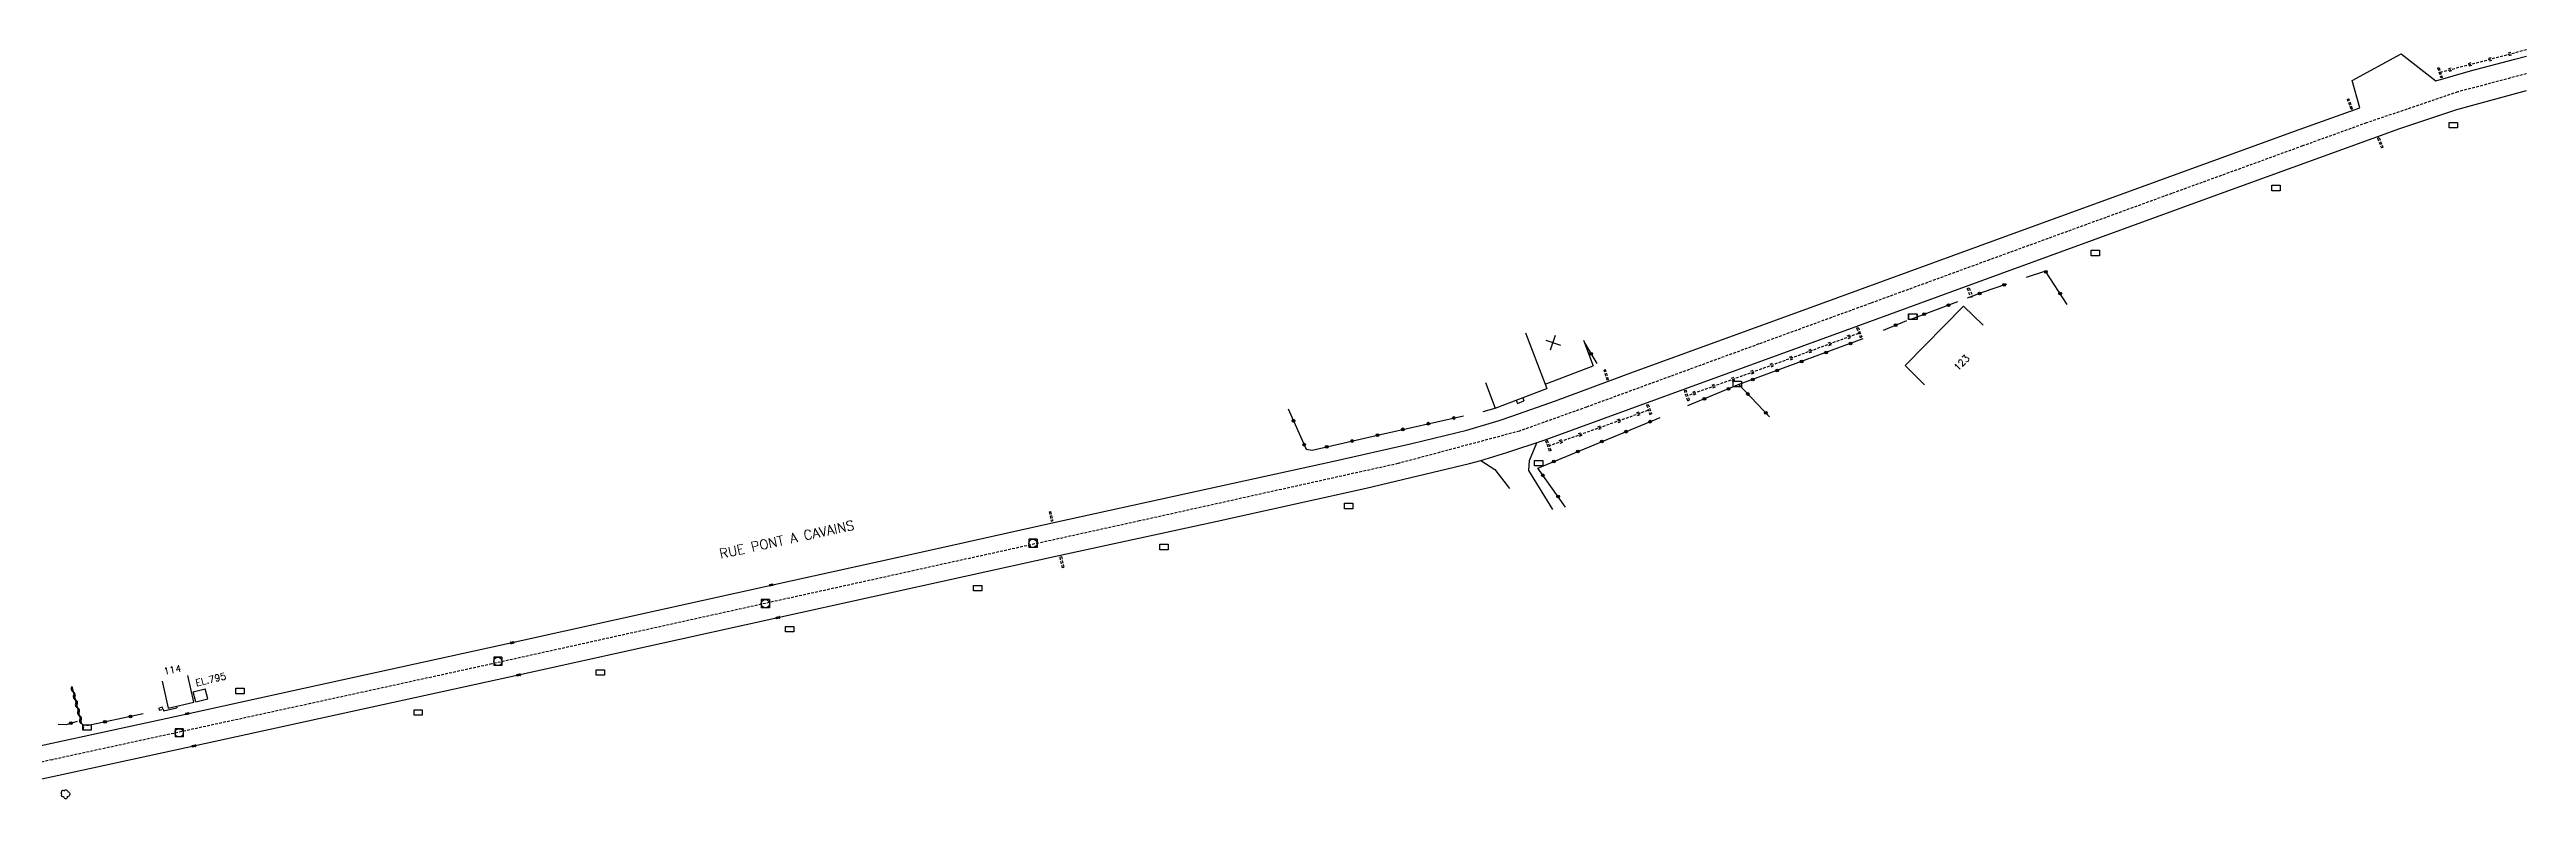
# Model space of a CAD drawing. Header units: millimetres. Extents: x 109000 to 110000, y 121000 to 122000.
# Drawn here: x 109548.5 to 110000, y 121124.7 to 121262.2 of the extents above; entities that cross this region are included whole.
import ezdxf
from ezdxf.enums import TextEntityAlignment as Align

# ---------------------------------------------------------------- set-up
doc = ezdxf.new("R2010")
doc.units = ezdxf.units.MM
doc.linetypes.add('DASHED', pattern=[0.75, 0.5, -0.25])
doc.layers.get('0').update_dxf_attribs({"linetype": 'CONTINUOUS'})
for name, color, linetype in [('W0001', 6, 'DASHED'), ('W0008', 7, 'CONTINUOUS'), ('W0100', 7, 'CONTINUOUS'), ('W0105', 7, 'CONTINUOUS'), ('W0112', 1, 'DASHED'), ('W0220', 5, 'DASHED'), ('W0300', 7, 'CONTINUOUS'), ('W0310', 3, 'CONTINUOUS'), ('W0322', 7, 'CONTINUOUS'), ('W0400', 7, 'CONTINUOUS'), ('W0420', 7, 'CONTINUOUS'), ('W0984', 7, 'CONTINUOUS'), ('W0989', 7, 'CONTINUOUS'), ('W0991', 7, 'CONTINUOUS'), ('W1102', 7, 'CONTINUOUS'), ('W1471', 7, 'CONTINUOUS')]:
    doc.layers.add(name, color=color, linetype=linetype)
doc.styles.get("Standard").update_dxf_attribs({"font": 'romans.shx', "width": 0.85})

# ---------------------------------------------------------------- blocks, each defined once
blk = doc.blocks.new('t220o')
at = {"color": 0, "linetype": 'Continuous'}
for p, q in [((-0.25, 0.25), (0.25, 0.25)), ((-0.25, -0.25), (0.25, -0.25))]:
    blk.add_line(p, q, dxfattribs=at)
blk = doc.blocks.new('T1471')
at = {"color": 0, "linetype": 'Continuous', "flags": 128}
blk.add_lwpolyline([(-0.75, -0.5), (-0.75, 0.5), (0.75, 0.5), (0.75, -0.5), (-0.75, -0.5)], dxfattribs=at)
blk = doc.blocks.new('T400')
for p, q in [((-0.15, 0.3), (0.15, 0.3)), ((-0.15, -0.25), (-0.15, 0.3)), ((-0.15, 0.15), (0.15, 0.15)), ((-0.15, 0), (0.15, 0)), ((0.15, 0.3), (0.15, -0.25)), ((-0.15, -0.15), (0.15, -0.15)), ((-0.15, -0.25), (-0.15, -0.3)), ((-0.15, -0.3), (0.15, -0.3)), ((0.15, -0.3), (0.15, -0.25))]:
    blk.add_line(p, q)
blk = doc.blocks.new('T420')
for p, q in [((0.75, 0.75), (-0.75, 0.75)), ((-0.75, 0.75), (-0.75, -0.75)), ((0.75, 0.75), (0.75, -0.75)), ((0.75, -0.75), (-0.75, -0.75))]:
    blk.add_line(p, q)
blk.add_ellipse((0, 0), major_axis=(-0.53, 0.53), ratio=1, start_param=3.926991, end_param=10.210176)
blk = doc.blocks.new('T300')
for p, q in [((-0.8, 0.51), (-0.86, 0.34)), ((-0.86, 0.34), (-0.86, 0.17)), ((-0.86, 0.17), (-0.74, 0.06)), ((-0.69, 0.63), (-0.8, 0.51)), ((-0.8, -0.06), (-0.74, 0.06)), ((-0.74, 0.06), (-0.69, 0.11)), ((-0.57, 0.69), (-0.69, 0.63)), ((-0.46, 0.69), (-0.57, 0.69)), ((-0.29, 0.63), (-0.46, 0.69)), ((-0.29, 0.63), (-0.17, 0.74)), ((-0.23, 0.57), (-0.29, 0.63)), ((-0.17, 0.74), (-0.06, 0.8)), ((-0.06, 0.8), (0.06, 0.8)), ((0.06, 0.8), (0.23, 0.74)), ((0.23, 0.74), (0.34, 0.63)), ((0.34, 0.63), (0.4, 0.51)), ((0.46, 0.46), (0.34, 0.46)), ((0.4, 0.51), (0.4, 0.46)), ((0.57, 0.4), (0.46, 0.46)), ((0.57, 0.4), (0.69, 0.29)), ((0.69, 0.29), (0.74, 0.17)), ((0.74, 0.06), (0.69, -0.17)), ((0.74, 0.17), (0.74, 0.06)), ((-0.8, -0.17), (-0.8, -0.06)), ((-0.8, -0.23), (-0.8, -0.17)), ((-0.74, -0.34), (-0.8, -0.23)), ((-0.69, -0.4), (-0.74, -0.34)), ((-0.51, -0.46), (-0.69, -0.4)), ((-0.4, -0.46), (-0.51, -0.46)), ((-0.4, -0.46), (-0.34, -0.46)), ((-0.34, -0.46), (-0.34, -0.4)), ((-0.34, -0.51), (-0.34, -0.46)), ((-0.29, -0.63), (-0.34, -0.51)), ((-0.17, -0.74), (-0.29, -0.63)), ((-0.06, -0.8), (-0.17, -0.74)), ((0.06, -0.8), (-0.06, -0.8)), ((0.17, -0.74), (0.06, -0.8)), ((0.23, -0.69), (0.17, -0.74)), ((0.29, -0.46), (0.23, -0.46)), ((0.29, -0.63), (0.23, -0.69)), ((0.46, -0.4), (0.29, -0.46)), ((0.34, -0.51), (0.29, -0.63)), ((0.34, -0.51), (0.34, -0.46)), ((0.57, -0.34), (0.46, -0.4)), ((0.63, -0.29), (0.57, -0.34)), ((0.69, -0.17), (0.63, -0.29))]:
    blk.add_line(p, q)
blk = doc.blocks.new('t991o')
at = {"color": 0, "linetype": 'Continuous'}
for p, q in [((-1, 1), (1, -1)), ((-1, -1), (1, 1))]:
    blk.add_line(p, q, dxfattribs=at)
blk = doc.blocks.new('t310o')
at = {"color": 0, "linetype": 'Continuous'}
for centre, start, end in [((-0.5, 0.38), 216.8699, 323.1304), ((0.5, -0.37), 36.8699, 143.1303)]:
    blk.add_arc(centre, 0.625, start, end, dxfattribs=at)
blk = doc.blocks.new('t322o')
at = {"color": 0, "linetype": 'Continuous'}
for radius in [0.25, 0.15]:
    blk.add_circle((0, 0), radius, dxfattribs=at)

msp = doc.modelspace()

# ---------------------------------------------------------------- linework, layer by layer
at = {"layer": 'W0001'}
msp.add_lwpolyline([(110000, 121257.82), (109987.46, 121254.5), (109970.84, 121248.87), (109959.19, 121244.67), (109935.34, 121236.01), (109902.12, 121223.93), (109880.4, 121216), (109860.08, 121208.6), (109828.68, 121197.12), (109816.45, 121192.74), (109794.32, 121186.83), (109747.16, 121176.37), (109706.1, 121167.34), (109629.13, 121150.33), (109596.03, 121143.1), (109548.99, 121132.88), (109533.41, 121129.52)], dxfattribs=at)
at = {"layer": 'W0008'}
for points in [[(109533.71, 121132.64), (109573.56, 121141.25), (109590.4, 121144.93), (109632.82, 121154.21), (109661.07, 121160.49), (109680.02, 121164.68), (109706.75, 121170.58), (109731.54, 121176.08), (109755.91, 121181.4), (109782.27, 121187.21), (109796.82, 121190.47), (109806.85, 121192.9), (109812.73, 121194.68), (109815.07, 121195.43), (109823.01, 121198.24), (109837.24, 121203.52), (109865.46, 121213.8), (109904.6, 121228.07), (109932.47, 121238.18), (109957.69, 121247.35), (109969.6, 121251.62), (109968.23, 121256.61), (109977.14, 121261.44), (109983.47, 121256.52), (109989.77, 121258.33), (109997.86, 121260.45), (110000, 121261)], [(109525.4, 121124.74), (109551.57, 121130.38), (109574.8, 121135.4), (109633.99, 121148.32), (109681.26, 121158.77), (109732.46, 121170.05), (109760.75, 121176.2), (109788.51, 121182.37), (109807.32, 121186.82), (109809.41, 121187.4), (109814.14, 121188.82), (109820.95, 121191.09), (109846.78, 121200.51), (109878.27, 121211.97), (109904.06, 121221.4), (109942.88, 121235.54), (109976.89, 121247.85), (109987.28, 121251.31), (110000, 121254.75)], [(109822.49, 121178.47), (109818.13, 121185.54), (109818.26, 121187.38), (109819.6, 121190.57)], [(109809.41, 121187.4), (109811.97, 121185.74), (109814.6, 121182.28)]]:
    msp.add_lwpolyline(points, dxfattribs=at)
at = {"layer": 'W0100'}
for p, q in [((109828.08, 121209.31), (109829.88, 121204.64)), ((109821.11, 121201.27), (109829.88, 121204.64)), ((109821.11, 121201.27), (109821.4, 121200.5)), ((109574.68, 121145.24), (109576.87, 121145.77)), ((109575.12, 121143.42), (109574.68, 121145.24))]:
    msp.add_line(p, q, dxfattribs=at)
for points in [[(109900.95, 121212.01), (109897.39, 121215.52), (109886.72, 121204.7), (109890.28, 121201.19)], [(109810.23, 121201.56), (109812.02, 121196.89), (109821.4, 121200.5)], [(109568.99, 121147.18), (109570.08, 121142.3), (109574.76, 121143.34), (109573.67, 121148.22)], [(109575.12, 121143.42), (109577.31, 121143.95), (109576.87, 121145.77)]]:
    msp.add_lwpolyline(points, dxfattribs=at)
at = {"layer": 'W0105'}
for p, q in [((109815.83, 121198.36), (109816.05, 121197.78)), ((109816.05, 121197.78), (109817.25, 121198.25)), ((109817.03, 121198.82), (109817.25, 121198.25)), ((109569.18, 121142.09), (109569.25, 121141.79)), ((109569.25, 121141.79), (109571.7, 121142.36)), ((109571.64, 121142.65), (109571.7, 121142.36))]:
    msp.add_line(p, q, dxfattribs=at)
at = {"layer": 'W0112'}
for p, q in [((109983.8, 121258.89), (109984.06, 121258.93)), ((109983.8, 121258.89), (109984.38, 121257.11)), ((109967.37, 121253.18), (109967.62, 121253.28)), ((109968.03, 121251.36), (109967.37, 121253.18)), ((109972.87, 121246.09), (109973.14, 121246.19)), ((109972.87, 121246.09), (109973.56, 121244.3)), ((109898.04, 121218.72), (109898.67, 121217.11)), ((109898.67, 121217.11), (109899.04, 121217.26)), ((109877.88, 121211.55), (109878.56, 121209.8)), ((109878.56, 121209.8), (109878.86, 121209.88)), ((109832.11, 121203.92), (109831.86, 121203.85)), ((109832.68, 121202.1), (109832.11, 121203.92)), ((109839.6, 121197.52), (109840.21, 121195.76)), ((109847.45, 121198.34), (109846.8, 121200.17)), ((109847.14, 121198.27), (109847.45, 121198.34)), ((109840.21, 121195.76), (109840.52, 121195.85)), ((109821.56, 121191.01), (109821.25, 121190.91)), ((109822.21, 121189.18), (109821.56, 121191.01)), ((109730.68, 121178.04), (109731.09, 121176.33)), ((109731.09, 121176.33), (109731.34, 121176.38)), ((109732.62, 121169.8), (109733.07, 121167.89)), ((109733.07, 121167.89), (109733.38, 121167.98)), ((109568.49, 121141.92), (109569.16, 121142.08)), ((109569.16, 121142.08), (109569.07, 121142.47))]:
    msp.add_line(p, q, dxfattribs=at)
for points in [[(109984.06, 121258.93), (109984.64, 121257.15), (109984.38, 121257.11)], [(109968.03, 121251.36), (109968.27, 121251.46), (109967.62, 121253.28)], [(109973.14, 121246.19), (109973.84, 121244.4), (109973.56, 121244.3)], [(109898.04, 121218.72), (109898.43, 121218.83), (109899.04, 121217.26)], [(109877.88, 121211.55), (109878.17, 121211.63), (109878.86, 121209.88)], [(109832.68, 121202.1), (109832.43, 121202.03), (109831.86, 121203.85)], [(109839.6, 121197.52), (109839.91, 121197.61), (109840.52, 121195.85)], [(109847.14, 121198.27), (109846.49, 121200.11), (109846.8, 121200.17)], [(109822.21, 121189.18), (109821.9, 121189.09), (109821.25, 121190.91)], [(109730.68, 121178.04), (109730.93, 121178.09), (109731.34, 121176.38)], [(109732.62, 121169.8), (109732.93, 121169.9), (109733.38, 121167.98)], [(109569.07, 121142.47), (109568.4, 121142.31), (109568.49, 121141.92)]]:
    msp.add_lwpolyline(points, dxfattribs=at)
at = {"layer": 'W0220'}
msp.add_line((109839.82, 121196.48), (109821.9, 121190.07), dxfattribs=at)
for points in [[(109984.3, 121258.11), (110000, 121262.22)], [(109878.22, 121210.52), (109862, 121204.56), (109847.33, 121199.27)]]:
    msp.add_lwpolyline(points, dxfattribs=at)
at = {"layer": 'W0310'}
msp.add_line((109552.55, 121146.22), (109554.31, 121139.43), dxfattribs=at)
at = {"layer": 'W0322'}
for p, q in [((109887.96, 121213.21), (109896.33, 121216.32)), ((109882.82, 121211.11), (109887.06, 121212.86)), ((109828.27, 121208.83), (109830.53, 121205.04)), ((109856.42, 121201.21), (109862, 121195.35)), ((109809.79, 121196.33), (109812.02, 121196.89)), ((109565.56, 121141.25), (109555.28, 121139.06))]:
    msp.add_line(p, q, dxfattribs=at)
for points in [[(109916.28, 121215.79), (109912.33, 121221.85), (109908.8, 121220.7)], [(109898.1, 121216.98), (109900.84, 121218.02), (109905.29, 121219.56)], [(109879.02, 121209.53), (109856.42, 121201.21), (109847.05, 121197.36)], [(109774.28, 121196.77), (109777.54, 121189.42), (109778.64, 121189.24), (109791.13, 121192.14), (109806.23, 121195.52)], [(109824.85, 121178.89), (109819.78, 121185.98), (109842.08, 121195.2)], [(109550.03, 121139.38), (109551.56, 121139.3), (109553.59, 121139.89)]]:
    msp.add_lwpolyline(points, dxfattribs=at)
at = {"layer": 'W1102'}
msp.add_line((109817.52, 121210.61), (109821.11, 121201.27), dxfattribs=at)

# ---------------------------------------------------------------- block references
at = {"layer": 'W0220'}
for p, rotation in [((109993.37, 121260.49), 14.667691518527), ((109996.99, 121261.44), 14.667691518527), ((109986.11, 121258.59), 14.667691518527), ((109989.74, 121259.54), 14.667691518527), ((109869.42, 121207.29), 200.1792553257038), ((109872.94, 121208.58), 200.1792553257038), ((109876.46, 121209.87), 200.1792553257038), ((109855.32, 121202.15), 199.810413842688), ((109858.85, 121203.43), 199.810413842688), ((109862.38, 121204.7), 200.1792553257038), ((109865.9, 121205.99), 200.1792553257038), ((109848.27, 121199.61), 199.810413842688), ((109851.79, 121200.88), 199.810413842688), ((109830.99, 121193.32), 199.6748761188892), ((109834.52, 121194.59), 199.6748761188892), ((109838.05, 121195.85), 199.6748761188892), ((109823.93, 121190.8), 199.6748761188892), ((109827.46, 121192.06), 199.6748761188892)]:
    msp.add_blockref('t220o', p, dxfattribs=dict(at, rotation=rotation))
at = {"layer": 'W0300'}
msp.add_blockref('T300', (109551.43, 121126.57), dxfattribs=at)
at = {"layer": 'W0310', "rotation": 284.5141954932913}
for p in [(109552.8, 121145.25), (109553.18, 121143.8), (109553.55, 121142.35), (109553.93, 121140.89), (109554.31, 121139.44)]:
    msp.add_blockref('t310o', p, dxfattribs=at)
at = {"layer": 'W0322'}
for p, rotation in [((109912.39, 121221.76), 123.1139071036844), ((109894.64, 121215.69), 20.35644071845818), ((109900.32, 121217.82), 20.75021601194189), ((109904.8, 121219.39), 19.13659597293226), ((109914.98, 121217.78), 123.1139071036844), ((109885.01, 121212.01), 22.43663131745956), ((109890.19, 121214.04), 20.35644071845818), ((109829.48, 121206.79), 300.7855803194938), ((109872.34, 121207.07), 200.2085468319351), ((109876.79, 121208.71), 200.2085468319351), ((109858.96, 121202.15), 200.2085468319351), ((109863.42, 121203.79), 200.2085468319351), ((109867.88, 121205.43), 200.2085468319351), ((109850.14, 121198.63), 202.3338700136073), ((109854.53, 121200.43), 202.3338700136073), ((109858.06, 121199.49), 313.5828362426365), ((109775.25, 121194.6), 293.9378100928115), ((109795.18, 121193.05), 12.59837699977554), ((109799.82, 121194.09), 12.59837699977554), ((109804.45, 121195.12), 12.59837699977554), ((109835.86, 121192.63), 22.46378384747081), ((109840.25, 121194.45), 22.46378384747081), ((109861.33, 121196.05), 313.5828362426365), ((109777.17, 121190.26), 293.9378100928115), ((109781.29, 121189.85), 13.10438493188273), ((109785.92, 121190.93), 13.10438493188273), ((109790.55, 121192.01), 13.10438493188273), ((109827.08, 121189), 22.46378384747081), ((109831.47, 121190.82), 22.46378384747081), ((109820.71, 121184.68), 125.5866201142431), ((109822.69, 121187.19), 22.46378384747081), ((109823.47, 121180.82), 125.5866201142431), ((109552.37, 121139.54), 16.1389366058198), ((109558.59, 121139.76), 192.0314559295878), ((109563.24, 121140.75), 192.0314559295878)]:
    msp.add_blockref('t322o', p, dxfattribs=dict(at, rotation=rotation))
at = {"layer": 'W0400'}
for p, rotation in [((109680.02, 121164.68), 282.4571255860429), ((109681.26, 121158.77), 102.4669648680057), ((109632.82, 121154.21), 282.3301114135979), ((109633.99, 121148.32), 102.3210541627283), ((109573.56, 121141.25), 282.1938364907763), ((109574.8, 121135.4), 102.1744753946033)]:
    msp.add_blockref('T400', p, dxfattribs=dict(at, rotation=rotation))
at = {"layer": 'W0420'}
for p in [(109727.74, 121172.29), (109678.98, 121161.29), (109630.2, 121150.78), (109572.1, 121137.78)]:
    msp.add_blockref('T420', p, dxfattribs=at)
at = {"layer": 'W0991', "rotation": 26.06760525033053}
msp.add_blockref('t991o', (109822.56, 121208.86), dxfattribs=at)
at = {"layer": 'W1471'}
for p in [(109986.65, 121248.45), (109954.36, 121237.01), (109921.41, 121225.18), (109888.12, 121213.58), (109888.18, 121213.59), (109856.14, 121201.31), (109819.93, 121186.88), (109785.29, 121179.08), (109751.63, 121171.62), (109717.67, 121164.14), (109683.39, 121156.65), (109648.89, 121148.77), (109583.18, 121145.4), (109555.32, 121138.74), (109615.68, 121141.49)]:
    msp.add_blockref('T1471', p, dxfattribs=at)

# ---------------------------------------------------------------- texts
at = {"layer": 'W0984'}
msp.add_text('EL.795', height=1.25, rotation=13.5711, dxfattribs=at).set_placement((109577.88, 121147.51), align=Align.MIDDLE)
at = {"layer": 'W0989'}
msp.add_text('RUE PONT A CAVAINS', height=1.75, rotation=12.2479, dxfattribs=at).set_placement((109682.88, 121173.01), align=Align.MIDDLE)
at = {"layer": 'W0991'}
for s, rotation, p in [('123', 45.3846, (109897.04, 121205.19)), ('114', 11.2271, (109570.87, 121149.27))]:
    msp.add_text(s, height=1.25, rotation=rotation, dxfattribs=at).set_placement(p, align=Align.MIDDLE)

doc.saveas('drawing.dxf')
